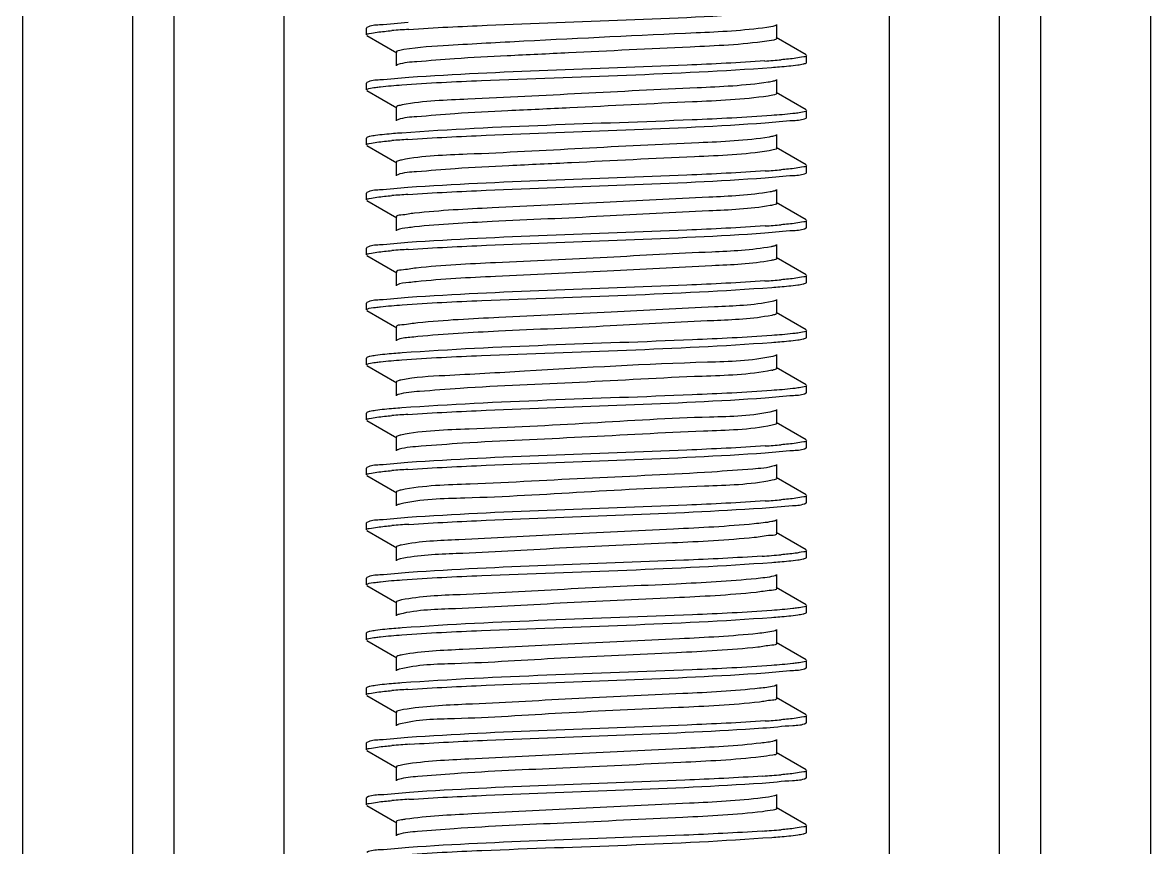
# Model space of a CAD drawing. Extents: x 1725261 to 1937680, y 860327 to 1571294.
# Drawn here: x 1831691.6 to 1832179.8, y 1212061.1 to 1212418.3 of the extents above; entities that cross this region are included whole.
import ezdxf

# ---------------------------------------------------------------- set-up
doc = ezdxf.new("R2010")
doc.units = 0
doc.header["$LTSCALE"] = 1000
doc.header["$MEASUREMENT"] = 0

msp = doc.modelspace()

# ---------------------------------------------------------------- linework, layer by layer
at = {"linetype": 'Continuous'}
for p, q in [((1831691.64, 1215988.29), (1831691.64, 1211247.26)), ((1831739.26, 1215988.29), (1831739.26, 1211247.26)), ((1831757.12, 1215988.29), (1831757.12, 1211247.26)), ((1831804.75, 1215988.29), (1831804.75, 1211247.26)), ((1832066.69, 1215988.29), (1832066.69, 1211247.26)), ((1832114.32, 1215988.29), (1832114.32, 1211247.26)), ((1832132.18, 1215988.29), (1832132.18, 1211247.26)), ((1832179.8, 1215988.29), (1832179.8, 1211247.26)), ((1831840.69, 1212416.19), (1831840.47, 1212415.93)), ((1831840.47, 1212412.95), (1831840.47, 1212415.93)), ((1831840.47, 1212412.95), (1831840.47, 1212415.93)), ((1832018.08, 1212411.47), (1832018.08, 1212417.42)), ((1831840.69, 1212412.69), (1831853.62, 1212405.21)), ((1832030.75, 1212404.29), (1832017.82, 1212411.77)), ((1831853.36, 1212405.51), (1831853.36, 1212399.56)), ((1832030.75, 1212400.79), (1832030.97, 1212401.05)), ((1832030.97, 1212401.05), (1832030.97, 1212404.02)), ((1832030.97, 1212401.05), (1832030.97, 1212404.02)), ((1831840.69, 1212392.38), (1831840.47, 1212392.12)), ((1831840.47, 1212389.14), (1831840.47, 1212392.12)), ((1831840.47, 1212389.14), (1831840.47, 1212392.12)), ((1832018.08, 1212387.65), (1832018.08, 1212393.61)), ((1831840.69, 1212388.88), (1831853.62, 1212381.4)), ((1832030.75, 1212380.47), (1832017.82, 1212387.95)), ((1831853.36, 1212381.7), (1831853.36, 1212375.75)), ((1831854.06, 1212376.24), (1831853.62, 1212376.05)), ((1832030.75, 1212376.97), (1832030.97, 1212377.24)), ((1832030.97, 1212377.24), (1832030.97, 1212380.21)), ((1832030.97, 1212377.24), (1832030.97, 1212380.21)), ((1831840.69, 1212368.57), (1831840.47, 1212368.31)), ((1831840.47, 1212365.33), (1831840.47, 1212368.31)), ((1831840.47, 1212365.33), (1831840.47, 1212368.31)), ((1832018.08, 1212363.84), (1832018.08, 1212369.79)), ((1831840.69, 1212365.07), (1831853.62, 1212357.59)), ((1832030.75, 1212356.66), (1832017.82, 1212364.14)), ((1831853.36, 1212357.89), (1831853.36, 1212351.93)), ((1832030.97, 1212353.42), (1832030.97, 1212356.4)), ((1832030.97, 1212353.42), (1832030.97, 1212356.4)), ((1831854.01, 1212352.41), (1831853.62, 1212352.24)), ((1832030.75, 1212353.16), (1832030.97, 1212353.42)), ((1831840.69, 1212344.75), (1831840.47, 1212344.49)), ((1831840.47, 1212341.52), (1831840.47, 1212344.49)), ((1831840.47, 1212341.52), (1831840.47, 1212344.49)), ((1832018.08, 1212340.03), (1832018.08, 1212345.98)), ((1831840.69, 1212341.26), (1831853.62, 1212333.77)), ((1832030.75, 1212332.85), (1832017.82, 1212340.33)), ((1831853.36, 1212334.07), (1831853.36, 1212328.12)), ((1832030.97, 1212329.61), (1832030.97, 1212332.59)), ((1832030.97, 1212329.61), (1832030.97, 1212332.59)), ((1832030.75, 1212329.35), (1832030.97, 1212329.61)), ((1832018.08, 1212316.21), (1832018.08, 1212322.17)), ((1831840.69, 1212320.94), (1831840.47, 1212320.68)), ((1831840.47, 1212317.7), (1831840.47, 1212320.68)), ((1831840.47, 1212317.7), (1831840.47, 1212320.68)), ((1831840.69, 1212317.44), (1831853.62, 1212309.96)), ((1832030.75, 1212309.03), (1832017.82, 1212316.52)), ((1831853.36, 1212310.26), (1831853.36, 1212304.31)), ((1832030.97, 1212305.8), (1832030.97, 1212308.77)), ((1832030.97, 1212305.8), (1832030.97, 1212308.77)), ((1832030.75, 1212305.54), (1832030.97, 1212305.8)), ((1832018.08, 1212292.4), (1832018.08, 1212298.36)), ((1831840.69, 1212297.13), (1831840.47, 1212296.87)), ((1831840.47, 1212293.89), (1831840.47, 1212296.87)), ((1831840.47, 1212293.89), (1831840.47, 1212296.87)), ((1831840.69, 1212293.63), (1831853.62, 1212286.15)), ((1832030.75, 1212285.22), (1832017.82, 1212292.7)), ((1831853.36, 1212286.45), (1831853.36, 1212280.5)), ((1832030.97, 1212281.98), (1832030.97, 1212284.96)), ((1832030.97, 1212281.98), (1832030.97, 1212284.96)), ((1832030.75, 1212281.72), (1832030.97, 1212281.98)), ((1831840.69, 1212273.31), (1831840.47, 1212273.05)), ((1832018.08, 1212268.59), (1832018.08, 1212274.54)), ((1831840.47, 1212270.08), (1831840.47, 1212273.05)), ((1831840.47, 1212270.08), (1831840.47, 1212273.05)), ((1831840.69, 1212269.82), (1831853.62, 1212262.33)), ((1832030.75, 1212261.41), (1832017.82, 1212268.89)), ((1831853.36, 1212262.64), (1831853.36, 1212256.68)), ((1832030.97, 1212258.17), (1832030.97, 1212261.15)), ((1832030.97, 1212258.17), (1832030.97, 1212261.15)), ((1832030.75, 1212257.91), (1832030.97, 1212258.17)), ((1831840.69, 1212249.5), (1831840.47, 1212249.24)), ((1831840.47, 1212246.26), (1831840.47, 1212249.24)), ((1831840.47, 1212246.26), (1831840.47, 1212249.24)), ((1832018.08, 1212244.78), (1832018.08, 1212250.73)), ((1831840.69, 1212246), (1831853.62, 1212238.52)), ((1832016.71, 1212244.08), (1832016.03, 1212243.93)), ((1832030.75, 1212237.6), (1832017.82, 1212245.08)), ((1831853.36, 1212238.82), (1831853.36, 1212232.87)), ((1832030.75, 1212234.1), (1832030.97, 1212234.36)), ((1832030.97, 1212234.36), (1832030.97, 1212237.33)), ((1832030.97, 1212234.36), (1832030.97, 1212237.33)), ((1831840.69, 1212225.69), (1831840.47, 1212225.43)), ((1831840.47, 1212222.45), (1831840.47, 1212225.43)), ((1831840.47, 1212222.45), (1831840.47, 1212225.43)), ((1832018.08, 1212220.96), (1832018.08, 1212226.92)), ((1831840.69, 1212222.19), (1831853.62, 1212214.71)), ((1832016.99, 1212220.35), (1832016.08, 1212220.13)), ((1832030.75, 1212213.78), (1832017.82, 1212221.27)), ((1831853.36, 1212215.01), (1831853.36, 1212209.06)), ((1832030.75, 1212210.28), (1832030.97, 1212210.55)), ((1832030.97, 1212210.55), (1832030.97, 1212213.52)), ((1832030.97, 1212210.55), (1832030.97, 1212213.52)), ((1831840.69, 1212201.88), (1831840.47, 1212201.62)), ((1831840.47, 1212198.64), (1831840.47, 1212201.62)), ((1831840.47, 1212198.64), (1831840.47, 1212201.62)), ((1832018.08, 1212197.15), (1832018.08, 1212203.1)), ((1831840.69, 1212198.38), (1831853.62, 1212190.9)), ((1832030.75, 1212189.97), (1832017.82, 1212197.45)), ((1831853.36, 1212191.2), (1831853.36, 1212185.24)), ((1832030.75, 1212186.47), (1832030.97, 1212186.73)), ((1832030.97, 1212186.73), (1832030.97, 1212189.71)), ((1832030.97, 1212186.73), (1832030.97, 1212189.71)), ((1831840.69, 1212178.06), (1831840.47, 1212177.8)), ((1831840.47, 1212174.83), (1831840.47, 1212177.8)), ((1831840.47, 1212174.83), (1831840.47, 1212177.8)), ((1832018.08, 1212173.34), (1832018.08, 1212179.29)), ((1831840.69, 1212174.57), (1831853.62, 1212167.08)), ((1832030.75, 1212166.16), (1832017.82, 1212173.64)), ((1831853.36, 1212167.38), (1831853.36, 1212161.43)), ((1832030.97, 1212162.92), (1832030.97, 1212165.9)), ((1832030.97, 1212162.92), (1832030.97, 1212165.9)), ((1832030.75, 1212162.66), (1832030.97, 1212162.92)), ((1831840.69, 1212154.25), (1831840.47, 1212153.99)), ((1831840.47, 1212151.01), (1831840.47, 1212153.99)), ((1831840.47, 1212151.01), (1831840.47, 1212153.99)), ((1832018.08, 1212149.53), (1832018.08, 1212155.48)), ((1831840.69, 1212150.75), (1831853.62, 1212143.27)), ((1832030.75, 1212142.34), (1832017.82, 1212149.83)), ((1831853.36, 1212143.57), (1831853.36, 1212137.62)), ((1832030.97, 1212139.11), (1832030.97, 1212142.08)), ((1832030.97, 1212139.11), (1832030.97, 1212142.08)), ((1832030.75, 1212138.85), (1832030.97, 1212139.11)), ((1832018.08, 1212125.71), (1832018.08, 1212131.67)), ((1831840.69, 1212130.44), (1831840.47, 1212130.18)), ((1831840.47, 1212127.2), (1831840.47, 1212130.18)), ((1831840.47, 1212127.2), (1831840.47, 1212130.18)), ((1831840.69, 1212126.94), (1831853.62, 1212119.46)), ((1832030.75, 1212118.53), (1832017.82, 1212126.01)), ((1831853.36, 1212119.76), (1831853.36, 1212113.81)), ((1832030.97, 1212115.29), (1832030.97, 1212118.27)), ((1832030.97, 1212115.29), (1832030.97, 1212118.27)), ((1832030.75, 1212115.03), (1832030.97, 1212115.29)), ((1832018.08, 1212101.9), (1832018.08, 1212107.85)), ((1831840.69, 1212106.63), (1831840.47, 1212106.36)), ((1831840.47, 1212103.39), (1831840.47, 1212106.36)), ((1831840.47, 1212103.39), (1831840.47, 1212106.36)), ((1831840.69, 1212103.13), (1831853.62, 1212095.65)), ((1832030.75, 1212094.72), (1832017.82, 1212102.2)), ((1831853.36, 1212095.95), (1831853.36, 1212089.99)), ((1832030.97, 1212091.48), (1832030.97, 1212094.46)), ((1832030.97, 1212091.48), (1832030.97, 1212094.46)), ((1832030.75, 1212091.22), (1832030.97, 1212091.48)), ((1832018.08, 1212078.09), (1832018.08, 1212084.04)), ((1831840.69, 1212082.81), (1831840.47, 1212082.55)), ((1831840.47, 1212079.58), (1831840.47, 1212082.55)), ((1831840.47, 1212079.58), (1831840.47, 1212082.55)), ((1831840.69, 1212079.31), (1831853.62, 1212071.83)), ((1832030.75, 1212070.91), (1832017.82, 1212078.39)), ((1831853.36, 1212072.13), (1831853.36, 1212066.18)), ((1832030.97, 1212067.67), (1832030.97, 1212070.65)), ((1832030.97, 1212067.67), (1832030.97, 1212070.65)), ((1832030.75, 1212067.41), (1832030.97, 1212067.67))]:
    msp.add_line(p, q, dxfattribs=at)
for centre, radius, start, end in [((1831886.23, 1212001.6), 414.65, 93.7954, 94.806), ((1831985.58, 1212810.81), 410.07, 273.829, 274.8033), ((1831885.69, 1211960.7), 407.91, 93.8436, 94.8035), ((1831985.76, 1212760.9), 407.77, 273.8442, 274.8035), ((1831885.76, 1211936.01), 408.78, 93.8362, 94.8047), ((1831985.65, 1212738.53), 409.22, 273.8345, 274.8034), ((1831885.93, 1211910.02), 410.97, 93.8204, 94.8056), ((1831985.59, 1212715.48), 409.99, 273.8294, 274.8033), ((1832012.18, 1212286.31), 18.96, 281.4996, 282.8069), ((1831885.69, 1211841.64), 407.9, 93.8437, 94.8034), ((1831985.77, 1212641.77), 407.71, 273.8446, 274.8036), ((1831885.76, 1211817), 408.74, 93.8366, 94.8046), ((1831985.65, 1212619.43), 409.19, 273.8348, 274.8034), ((1831886.37, 1211785.36), 416.58, 93.7887, 94.801), ((1831983.9, 1212617.74), 431.38, 273.6947, 274.7994), ((1831885.69, 1211722.58), 407.89, 93.8438, 94.8034), ((1831985.77, 1212522.65), 407.66, 273.845, 274.8036), ((1831886.82, 1211684.5), 422.21, 93.753, 94.8001), ((1831984.3, 1212517.47), 426.34, 273.7263, 274.8), ((1831886.39, 1211666.12), 416.76, 93.7875, 94.801), ((1831983.91, 1212498.52), 431.22, 273.6957, 274.7994)]:
    msp.add_arc(centre, radius, start, end, dxfattribs=at)
for points, knots in [([(1831858.78, 1212415.34), (1831870.07, 1212416.11), (1831921.47, 1212418.58), (1831972.92, 1212419.77), (1832012.96, 1212422.49)], [0, 0, 0, 0, 0.21997, 1, 1, 1, 1]), ([(1831858.56, 1212418.31), (1831854.42, 1212418.02), (1831848.63, 1212417.22), (1831842.31, 1212417.12), (1831840.7, 1212416.19)], [0, 0, 0, 0, 0.690434, 1, 1, 1, 1]), ([(1832013.8, 1212416.19), (1832003.66, 1212414.73), (1831968.5, 1212413.13), (1831922.58, 1212411), (1831880.44, 1212408.66), (1831863.09, 1212407.64), (1831856.7, 1212406.6)], [0, 0, 0, 0, 0.195214, 0.66949, 0.876579, 1, 1, 1, 1]), ([(1832017.82, 1212417.12), (1832017.65, 1212417.02), (1832016.34, 1212416.54), (1832014.97, 1212416.36), (1832013.8, 1212416.19)], [0, 0, 0, 0, 0.145106, 1, 1, 1, 1]), ([(1831840.47, 1212412.95), (1831840.47, 1212413.39), (1831842.76, 1212413.67), (1831843.92, 1212413.99), (1831845.07, 1212414.14)], [0, 0, 0, 0, 0.271456, 1, 1, 1, 1]), ([(1832013.8, 1212410.24), (1832002.81, 1212408.65), (1831974.09, 1212407.48), (1831936.63, 1212405.55), (1831902.66, 1212403.95), (1831880.72, 1212402.89), (1831865.05, 1212401.49), (1831856.71, 1212400.96), (1831854.1, 1212400.07)], [0, 0, 0, 0, 0.2081, 0.537452, 0.703534, 0.845734, 0.94828, 1, 1, 1, 1]), ([(1832018.08, 1212411.47), (1832018.08, 1212411.33), (1832016.58, 1212410.34), (1832015.16, 1212410.43), (1832013.8, 1212410.24)], [0, 0, 0, 0, 0.090621, 1, 1, 1, 1]), ([(1831856.7, 1212406.6), (1831855.86, 1212406.46), (1831854.95, 1212406.24), (1831853.36, 1212405.85), (1831853.36, 1212405.51)], [0, 0, 0, 0, 0.718866, 1, 1, 1, 1]), ([(1832012.96, 1212401.66), (1832001.73, 1212400.89), (1831950.33, 1212398.42), (1831898.87, 1212397.21), (1831858.78, 1212394.51)], [0, 0, 0, 0, 0.218927, 1, 1, 1, 1]), ([(1832030.97, 1212404.02), (1832030.97, 1212403.59), (1832028.68, 1212403.31), (1832027.52, 1212402.99), (1832026.37, 1212402.84)], [0, 0, 0, 0, 0.27149, 1, 1, 1, 1]), ([(1832027.12, 1212399.97), (1832027.91, 1212400.08), (1832029.12, 1212400.29), (1832030.36, 1212400.57), (1832030.74, 1212400.79)], [0, 0, 0, 0, 0.642991, 1, 1, 1, 1]), ([(1831854.1, 1212400.07), (1831854.01, 1212400.04), (1831853.85, 1212399.98), (1831853.69, 1212399.9), (1831853.62, 1212399.86)], [0, 0, 0, 0, 0.55363, 1, 1, 1, 1]), ([(1831855.74, 1212391.32), (1831867.23, 1212392.16), (1831920.61, 1212394.76), (1831974.06, 1212395.81), (1832015.86, 1212398.88)], [0, 0, 0, 0, 0.21564, 1, 1, 1, 1]), ([(1832015.86, 1212398.88), (1832017.01, 1212398.97), (1832020.77, 1212399.26), (1832024.53, 1212399.6), (1832027.12, 1212399.97)], [0, 0, 0, 0, 0.30751, 1, 1, 1, 1]), ([(1831858.78, 1212394.51), (1831854.59, 1212394.22), (1831848.72, 1212393.41), (1831842.33, 1212393.32), (1831840.7, 1212392.38)], [0, 0, 0, 0, 0.690663, 1, 1, 1, 1]), ([(1831844.38, 1212390.23), (1831845.1, 1212390.33), (1831848.88, 1212390.79), (1831852.67, 1212391.09), (1831855.74, 1212391.32)], [0, 0, 0, 0, 0.191483, 1, 1, 1, 1]), ([(1832014.31, 1212392.46), (1832004.16, 1212390.9), (1831977.15, 1212389.77), (1831933.86, 1212387.62), (1831891.35, 1212385.26), (1831865.32, 1212384.38), (1831855.96, 1212382.65)], [0, 0, 0, 0, 0.194105, 0.509785, 0.82001, 1, 1, 1, 1]), ([(1832017.82, 1212393.3), (1832017.44, 1212393.08), (1832016.25, 1212392.79), (1832015.07, 1212392.57), (1832014.31, 1212392.46)], [0, 0, 0, 0, 0.36416, 1, 1, 1, 1]), ([(1831840.47, 1212389.14), (1831840.47, 1212389.52), (1831842.39, 1212389.83), (1831843.39, 1212390.09), (1831844.38, 1212390.23)], [0, 0, 0, 0, 0.274278, 1, 1, 1, 1]), ([(1832014.31, 1212386.5), (1832003.49, 1212384.84), (1831974.79, 1212383.74), (1831937.29, 1212381.76), (1831903.03, 1212380.15), (1831880.86, 1212379.1), (1831865.06, 1212377.66), (1831856.66, 1212377.16), (1831854.06, 1212376.24)], [0, 0, 0, 0, 0.204575, 0.534732, 0.702004, 0.845303, 0.948449, 1, 1, 1, 1]), ([(1832018.08, 1212387.65), (1832018.08, 1212387.28), (1832016.26, 1212386.89), (1832015.26, 1212386.65), (1832014.31, 1212386.5)], [0, 0, 0, 0, 0.278319, 1, 1, 1, 1]), ([(1831855.96, 1212382.65), (1831855.3, 1212382.53), (1831854.56, 1212382.36), (1831853.36, 1212381.97), (1831853.36, 1212381.7)], [0, 0, 0, 0, 0.712667, 1, 1, 1, 1]), ([(1832015.86, 1212378.05), (1832004.4, 1212377.2), (1831951.02, 1212374.6), (1831897.57, 1212373.55), (1831855.74, 1212370.48)], [0, 0, 0, 0, 0.215051, 1, 1, 1, 1]), ([(1832013.1, 1212374.88), (1832017.18, 1212375.15), (1832022.91, 1212375.95), (1832029.15, 1212376.06), (1832030.74, 1212376.97)], [0, 0, 0, 0, 0.690176, 1, 1, 1, 1]), ([(1832027.12, 1212379.13), (1832026.4, 1212379.03), (1832022.66, 1212378.57), (1832018.9, 1212378.27), (1832015.86, 1212378.05)], [0, 0, 0, 0, 0.191313, 1, 1, 1, 1]), ([(1832030.97, 1212380.21), (1832030.97, 1212379.84), (1832029.08, 1212379.52), (1832028.09, 1212379.27), (1832027.12, 1212379.13)], [0, 0, 0, 0, 0.274533, 1, 1, 1, 1]), ([(1831858.35, 1212367.69), (1831869.63, 1212368.46), (1831921.22, 1212370.94), (1831972.87, 1212372.13), (1832013.1, 1212374.88)], [0, 0, 0, 0, 0.219067, 1, 1, 1, 1]), ([(1831840.47, 1212365.33), (1831840.47, 1212365.76), (1831842.74, 1212366.05), (1831843.89, 1212366.36), (1831845.04, 1212366.51)], [0, 0, 0, 0, 0.271597, 1, 1, 1, 1]), ([(1831844.38, 1212369.39), (1831843.57, 1212369.28), (1831842.34, 1212369.07), (1831841.09, 1212368.79), (1831840.7, 1212368.57)], [0, 0, 0, 0, 0.643579, 1, 1, 1, 1]), ([(1831855.74, 1212370.48), (1831854.57, 1212370.4), (1831850.78, 1212370.1), (1831846.99, 1212369.76), (1831844.38, 1212369.39)], [0, 0, 0, 0, 0.307323, 1, 1, 1, 1]), ([(1832014.79, 1212368.72), (1832004.75, 1212367.07), (1831977.64, 1212366.02), (1831934.06, 1212363.82), (1831891.22, 1212361.39), (1831864.98, 1212360.61), (1831855.67, 1212358.79)], [0, 0, 0, 0, 0.1914, 0.508904, 0.82143, 1, 1, 1, 1]), ([(1832017.82, 1212369.49), (1832017.48, 1212369.3), (1832016.46, 1212369.02), (1832015.44, 1212368.83), (1832014.79, 1212368.72)], [0, 0, 0, 0, 0.370146, 1, 1, 1, 1]), ([(1832014.79, 1212362.77), (1832004.14, 1212361.01), (1831975.49, 1212360.01), (1831937.96, 1212357.97), (1831903.43, 1212356.36), (1831881.02, 1212355.3), (1831865.09, 1212353.84), (1831856.61, 1212353.36), (1831854.01, 1212352.41)], [0, 0, 0, 0, 0.200932, 0.531835, 0.700309, 0.844745, 0.948548, 1, 1, 1, 1]), ([(1832018.08, 1212363.84), (1832018.08, 1212363.51), (1832016.52, 1212363.12), (1832015.62, 1212362.9), (1832014.79, 1212362.77)], [0, 0, 0, 0, 0.281673, 1, 1, 1, 1]), ([(1831855.67, 1212358.79), (1831855.08, 1212358.67), (1831854.41, 1212358.52), (1831853.36, 1212358.13), (1831853.36, 1212357.89)], [0, 0, 0, 0, 0.709469, 1, 1, 1, 1]), ([(1832030.97, 1212356.4), (1832030.97, 1212355.97), (1832028.7, 1212355.68), (1832027.55, 1212355.37), (1832026.4, 1212355.22)], [0, 0, 0, 0, 0.27161, 1, 1, 1, 1]), ([(1832013.1, 1212354.04), (1832001.82, 1212353.27), (1831950.23, 1212350.78), (1831898.58, 1212349.6), (1831858.35, 1212346.85)], [0, 0, 0, 0, 0.219037, 1, 1, 1, 1]), ([(1832013.02, 1212351.06), (1832017.12, 1212351.34), (1832022.87, 1212352.13), (1832029.14, 1212352.24), (1832030.74, 1212353.16)], [0, 0, 0, 0, 0.690266, 1, 1, 1, 1]), ([(1831858.35, 1212346.85), (1831854.26, 1212346.57), (1831848.53, 1212345.78), (1831842.29, 1212345.67), (1831840.7, 1212344.75)], [0, 0, 0, 0, 0.690196, 1, 1, 1, 1]), ([(1831858.41, 1212343.88), (1831869.69, 1212344.65), (1831921.23, 1212347.13), (1831972.82, 1212348.32), (1832013.02, 1212351.06)], [0, 0, 0, 0, 0.219143, 1, 1, 1, 1]), ([(1831840.47, 1212341.52), (1831840.47, 1212341.95), (1831842.74, 1212342.23), (1831843.88, 1212342.54), (1831845.03, 1212342.69)], [0, 0, 0, 0, 0.271633, 1, 1, 1, 1]), ([(1832015.24, 1212344.98), (1832006.49, 1212343.44), (1831982.3, 1212342.47), (1831942.21, 1212340.24), (1831899.72, 1212338.33), (1831872.43, 1212336.95), (1831861.29, 1212335.75)], [0, 0, 0, 0, 0.172879, 0.468878, 0.781995, 1, 1, 1, 1]), ([(1832017.82, 1212345.68), (1832017.53, 1212345.51), (1832016.66, 1212345.26), (1832015.79, 1212345.08), (1832015.24, 1212344.98)], [0, 0, 0, 0, 0.376739, 1, 1, 1, 1]), ([(1832015.24, 1212339.03), (1832006.49, 1212337.48), (1831982.3, 1212336.52), (1831942.21, 1212334.28), (1831899.72, 1212332.38), (1831872.43, 1212331), (1831861.29, 1212329.8)], [0, 0, 0, 0, 0.172879, 0.468878, 0.781995, 1, 1, 1, 1]), ([(1832018.08, 1212340.03), (1832018.08, 1212339.74), (1832016.75, 1212339.34), (1832015.96, 1212339.16), (1832015.24, 1212339.03)], [0, 0, 0, 0, 0.285344, 1, 1, 1, 1]), ([(1831861.29, 1212335.75), (1831859.31, 1212335.54), (1831857.42, 1212334.95), (1831853.36, 1212334.8), (1831853.36, 1212334.07)], [0, 0, 0, 0, 0.733223, 1, 1, 1, 1]), ([(1832030.97, 1212332.59), (1832030.97, 1212332.15), (1832028.69, 1212331.87), (1832027.53, 1212331.55), (1832026.38, 1212331.4)], [0, 0, 0, 0, 0.271534, 1, 1, 1, 1]), ([(1831861.29, 1212329.8), (1831860.32, 1212329.69), (1831857.78, 1212329.32), (1831855.03, 1212329.24), (1831853.62, 1212328.42)], [0, 0, 0, 0, 0.372684, 1, 1, 1, 1]), ([(1832013.02, 1212330.22), (1832001.73, 1212329.45), (1831950.2, 1212326.97), (1831898.6, 1212325.78), (1831858.41, 1212323.04)], [0, 0, 0, 0, 0.219178, 1, 1, 1, 1]), ([(1831858.55, 1212320.08), (1831869.83, 1212320.84), (1831921.31, 1212323.32), (1831972.84, 1212324.51), (1832012.97, 1212327.24)], [0, 0, 0, 0, 0.219437, 1, 1, 1, 1]), ([(1832012.97, 1212327.24), (1832017.08, 1212327.52), (1832022.85, 1212328.32), (1832029.14, 1212328.43), (1832030.74, 1212329.35)], [0, 0, 0, 0, 0.690313, 1, 1, 1, 1]), ([(1831858.41, 1212323.04), (1831854.31, 1212322.76), (1831848.56, 1212321.97), (1831842.3, 1212321.86), (1831840.7, 1212320.94)], [0, 0, 0, 0, 0.690275, 1, 1, 1, 1]), ([(1831840.47, 1212317.7), (1831840.47, 1212318.13), (1831842.74, 1212318.42), (1831843.89, 1212318.73), (1831845.04, 1212318.88)], [0, 0, 0, 0, 0.271588, 1, 1, 1, 1]), ([(1832015.65, 1212321.25), (1832007.2, 1212319.63), (1831983.4, 1212318.77), (1831943.67, 1212316.47), (1831900.99, 1212314.6), (1831873.4, 1212313.19), (1831862.01, 1212312.01)], [0, 0, 0, 0, 0.167774, 0.461831, 0.776883, 1, 1, 1, 1]), ([(1832017.82, 1212321.87), (1832017.57, 1212321.72), (1832016.84, 1212321.49), (1832016.11, 1212321.33), (1832015.65, 1212321.25)], [0, 0, 0, 0, 0.384134, 1, 1, 1, 1]), ([(1832015.65, 1212315.29), (1832007.2, 1212313.68), (1831983.4, 1212312.82), (1831943.67, 1212310.51), (1831900.99, 1212308.64), (1831873.4, 1212307.24), (1831862.01, 1212306.06)], [0, 0, 0, 0, 0.167774, 0.461831, 0.776883, 1, 1, 1, 1]), ([(1832018.08, 1212316.21), (1832018.08, 1212315.96), (1832016.97, 1212315.57), (1832016.27, 1212315.41), (1832015.65, 1212315.29)], [0, 0, 0, 0, 0.289775, 1, 1, 1, 1]), ([(1831862.01, 1212312.01), (1831859.85, 1212311.79), (1831857.81, 1212311.14), (1831853.36, 1212311.05), (1831853.36, 1212310.26)], [0, 0, 0, 0, 0.734072, 1, 1, 1, 1]), ([(1832030.97, 1212308.77), (1832030.97, 1212308.34), (1832028.68, 1212308.05), (1832027.52, 1212307.74), (1832026.37, 1212307.59)], [0, 0, 0, 0, 0.271494, 1, 1, 1, 1]), ([(1831862.01, 1212306.06), (1831860.95, 1212305.95), (1831858.18, 1212305.55), (1831855.16, 1212305.5), (1831853.62, 1212304.61)], [0, 0, 0, 0, 0.374658, 1, 1, 1, 1]), ([(1831855.9, 1212296.08), (1831867.41, 1212296.92), (1831920.75, 1212299.51), (1831974.17, 1212300.56), (1832015.91, 1212303.64)], [0, 0, 0, 0, 0.216129, 1, 1, 1, 1]), ([(1832012.97, 1212306.4), (1832001.7, 1212305.64), (1831950.23, 1212303.16), (1831898.7, 1212301.96), (1831858.55, 1212299.24)], [0, 0, 0, 0, 0.219145, 1, 1, 1, 1]), ([(1832015.91, 1212303.64), (1832017.07, 1212303.72), (1832020.81, 1212304.02), (1832024.56, 1212304.35), (1832027.13, 1212304.72)], [0, 0, 0, 0, 0.307527, 1, 1, 1, 1]), ([(1832027.13, 1212304.72), (1832027.92, 1212304.83), (1832029.13, 1212305.04), (1832030.36, 1212305.32), (1832030.74, 1212305.54)], [0, 0, 0, 0, 0.642834, 1, 1, 1, 1]), ([(1831858.55, 1212299.24), (1831854.42, 1212298.96), (1831848.62, 1212298.16), (1831842.31, 1212298.05), (1831840.7, 1212297.13)], [0, 0, 0, 0, 0.690428, 1, 1, 1, 1]), ([(1832017.82, 1212298.05), (1832017.61, 1212297.93), (1832017.01, 1212297.73), (1832016.41, 1212297.59), (1832016.04, 1212297.51)], [0, 0, 0, 0, 0.392529, 1, 1, 1, 1]), ([(1831840.47, 1212293.89), (1831840.47, 1212294.01), (1831841.88, 1212294.9), (1831843.17, 1212294.81), (1831844.42, 1212294.99)], [0, 0, 0, 0, 0.088901, 1, 1, 1, 1]), ([(1831844.42, 1212294.99), (1831845.15, 1212295.09), (1831848.97, 1212295.55), (1831852.8, 1212295.85), (1831855.9, 1212296.08)], [0, 0, 0, 0, 0.191572, 1, 1, 1, 1]), ([(1832016.04, 1212297.51), (1832007.88, 1212295.82), (1831984.47, 1212295.07), (1831945.12, 1212292.69), (1831902.28, 1212290.86), (1831874.39, 1212289.43), (1831862.77, 1212288.28)], [0, 0, 0, 0, 0.162646, 0.454753, 0.771748, 1, 1, 1, 1]), ([(1831862.77, 1212288.28), (1831860.42, 1212288.05), (1831858.21, 1212287.33), (1831853.36, 1212287.3), (1831853.36, 1212286.45)], [0, 0, 0, 0, 0.734772, 1, 1, 1, 1]), ([(1832015.88, 1212291.52), (1832007.63, 1212289.88), (1831984.18, 1212289.07), (1831944.82, 1212286.74), (1831902.11, 1212284.9), (1831874.34, 1212283.47), (1831862.77, 1212282.32)], [0, 0, 0, 0, 0.164346, 0.456483, 0.772538, 1, 1, 1, 1]), ([(1832018.08, 1212292.4), (1832018.08, 1212292.17), (1832017.09, 1212291.78), (1832016.43, 1212291.63), (1832015.88, 1212291.52)], [0, 0, 0, 0, 0.292517, 1, 1, 1, 1]), ([(1832027.13, 1212283.88), (1832026.42, 1212283.78), (1832022.69, 1212283.32), (1832018.94, 1212283.02), (1832015.91, 1212282.8)], [0, 0, 0, 0, 0.191302, 1, 1, 1, 1]), ([(1832030.97, 1212284.96), (1832030.97, 1212284.59), (1832029.09, 1212284.27), (1832028.1, 1212284.02), (1832027.13, 1212283.88)], [0, 0, 0, 0, 0.274605, 1, 1, 1, 1]), ([(1831862.77, 1212282.32), (1831861.61, 1212282.21), (1831858.58, 1212281.77), (1831855.29, 1212281.77), (1831853.62, 1212280.8)], [0, 0, 0, 0, 0.376452, 1, 1, 1, 1]), ([(1831855.74, 1212272.25), (1831867.23, 1212273.1), (1831920.61, 1212275.7), (1831974.06, 1212276.74), (1832015.86, 1212279.82)], [0, 0, 0, 0, 0.215653, 1, 1, 1, 1]), ([(1832015.91, 1212282.8), (1832004.48, 1212281.96), (1831951.14, 1212279.35), (1831897.72, 1212278.29), (1831855.9, 1212275.24)], [0, 0, 0, 0, 0.214712, 1, 1, 1, 1]), ([(1832015.86, 1212279.82), (1832017.02, 1212279.9), (1832020.77, 1212280.2), (1832024.53, 1212280.54), (1832027.12, 1212280.9)], [0, 0, 0, 0, 0.307511, 1, 1, 1, 1]), ([(1832027.12, 1212280.9), (1832027.91, 1212281.01), (1832029.12, 1212281.23), (1832030.36, 1212281.5), (1832030.74, 1212281.72)], [0, 0, 0, 0, 0.642987, 1, 1, 1, 1]), ([(1831844.42, 1212274.15), (1831843.61, 1212274.04), (1831842.36, 1212273.82), (1831841.09, 1212273.54), (1831840.7, 1212273.31)], [0, 0, 0, 0, 0.644071, 1, 1, 1, 1]), ([(1831855.9, 1212275.24), (1831854.72, 1212275.16), (1831850.89, 1212274.86), (1831847.06, 1212274.52), (1831844.42, 1212274.15)], [0, 0, 0, 0, 0.307216, 1, 1, 1, 1]), ([(1832016.39, 1212273.77), (1832007.13, 1212271.66), (1831970.96, 1212270.97), (1831923.75, 1212268.2), (1831879.58, 1212265.62), (1831861.58, 1212264.78), (1831855.35, 1212263.47)], [0, 0, 0, 0, 0.176446, 0.666999, 0.881663, 1, 1, 1, 1]), ([(1832017.82, 1212274.24), (1832017.64, 1212274.14), (1832017.17, 1212273.96), (1832016.68, 1212273.84), (1832016.39, 1212273.77)], [0, 0, 0, 0, 0.401923, 1, 1, 1, 1]), ([(1831840.47, 1212270.08), (1831840.47, 1212270.45), (1831842.39, 1212270.77), (1831843.4, 1212271.03), (1831844.38, 1212271.17)], [0, 0, 0, 0, 0.274271, 1, 1, 1, 1]), ([(1831844.38, 1212271.17), (1831845.1, 1212271.27), (1831848.88, 1212271.73), (1831852.67, 1212272.03), (1831855.74, 1212272.25)], [0, 0, 0, 0, 0.191488, 1, 1, 1, 1]), ([(1832018.08, 1212268.59), (1832018.08, 1212268.4), (1832017.35, 1212268.04), (1832016.82, 1212267.92), (1832016.39, 1212267.82)], [0, 0, 0, 0, 0.301807, 1, 1, 1, 1]), ([(1831855.35, 1212263.47), (1831854.85, 1212263.37), (1831854.25, 1212263.23), (1831853.36, 1212262.85), (1831853.36, 1212262.64)], [0, 0, 0, 0, 0.704889, 1, 1, 1, 1]), ([(1832015.96, 1212267.73), (1832006.08, 1212265.71), (1831978.09, 1212265.09), (1831933.25, 1212262.27), (1831892.32, 1212260.87), (1831866.29, 1212258.76), (1831857.27, 1212258.14), (1831854.34, 1212257.27)], [0, 0, 0, 0, 0.18687, 0.514831, 0.834376, 0.943334, 1, 1, 1, 1]), ([(1832015.86, 1212258.98), (1832004.4, 1212258.14), (1831951.02, 1212255.54), (1831897.57, 1212254.48), (1831855.74, 1212251.42)], [0, 0, 0, 0, 0.215042, 1, 1, 1, 1]), ([(1832027.12, 1212260.07), (1832026.4, 1212259.96), (1832022.66, 1212259.51), (1832018.9, 1212259.21), (1832015.86, 1212258.98)], [0, 0, 0, 0, 0.191313, 1, 1, 1, 1]), ([(1832030.97, 1212261.15), (1832030.97, 1212260.78), (1832029.08, 1212260.46), (1832028.09, 1212260.2), (1832027.12, 1212260.07)], [0, 0, 0, 0, 0.274535, 1, 1, 1, 1]), ([(1831854.34, 1212257.27), (1831854.2, 1212257.23), (1831853.95, 1212257.15), (1831853.72, 1212257.04), (1831853.62, 1212256.98)], [0, 0, 0, 0, 0.569367, 1, 1, 1, 1]), ([(1831858.34, 1212248.62), (1831869.63, 1212249.39), (1831921.22, 1212251.88), (1831972.87, 1212253.07), (1832013.11, 1212255.81)], [0, 0, 0, 0, 0.219068, 1, 1, 1, 1]), ([(1832013.11, 1212255.81), (1832017.19, 1212256.09), (1832022.91, 1212256.88), (1832029.15, 1212257), (1832030.74, 1212257.91)], [0, 0, 0, 0, 0.690173, 1, 1, 1, 1]), ([(1831844.38, 1212250.33), (1831843.57, 1212250.22), (1831842.34, 1212250), (1831841.09, 1212249.73), (1831840.7, 1212249.5)], [0, 0, 0, 0, 0.643594, 1, 1, 1, 1]), ([(1831855.74, 1212251.42), (1831854.58, 1212251.33), (1831850.78, 1212251.04), (1831846.99, 1212250.7), (1831844.38, 1212250.33)], [0, 0, 0, 0, 0.307318, 1, 1, 1, 1]), ([(1832016.71, 1212250.04), (1832007.72, 1212247.76), (1831980.89, 1212247.57), (1831937.12, 1212244.75), (1831892.62, 1212242.33), (1831865.07, 1212241.68), (1831855.39, 1212239.67)], [0, 0, 0, 0, 0.172051, 0.492047, 0.816531, 1, 1, 1, 1]), ([(1832017.82, 1212250.43), (1832017.68, 1212250.35), (1832017.31, 1212250.2), (1832016.93, 1212250.09), (1832016.71, 1212250.04)], [0, 0, 0, 0, 0.41269, 1, 1, 1, 1]), ([(1831840.47, 1212246.26), (1831840.47, 1212246.7), (1831842.74, 1212246.98), (1831843.89, 1212247.29), (1831845.04, 1212247.44)], [0, 0, 0, 0, 0.271594, 1, 1, 1, 1]), ([(1832016.03, 1212243.93), (1832006.3, 1212241.91), (1831978.61, 1212241.31), (1831934.07, 1212238.51), (1831893.23, 1212237.06), (1831866.94, 1212235.03), (1831857.72, 1212234.35), (1831854.61, 1212233.53)], [0, 0, 0, 0, 0.184387, 0.509861, 0.829743, 0.940495, 1, 1, 1, 1]), ([(1832018.08, 1212244.78), (1832018.08, 1212244.61), (1832017.51, 1212244.28), (1832017.06, 1212244.17), (1832016.71, 1212244.08)], [0, 0, 0, 0, 0.310032, 1, 1, 1, 1]), ([(1831855.39, 1212239.67), (1831854.87, 1212239.56), (1831854.26, 1212239.42), (1831853.36, 1212239.04), (1831853.36, 1212238.82)], [0, 0, 0, 0, 0.705216, 1, 1, 1, 1]), ([(1832013.11, 1212234.98), (1832001.82, 1212234.21), (1831950.23, 1212231.72), (1831898.58, 1212230.53), (1831858.34, 1212227.79)], [0, 0, 0, 0, 0.219029, 1, 1, 1, 1]), ([(1832030.97, 1212237.33), (1832030.97, 1212236.9), (1832028.7, 1212236.62), (1832027.55, 1212236.31), (1832026.4, 1212236.16)], [0, 0, 0, 0, 0.271614, 1, 1, 1, 1]), ([(1831854.61, 1212233.53), (1831854.42, 1212233.48), (1831854.08, 1212233.38), (1831853.75, 1212233.25), (1831853.62, 1212233.17)], [0, 0, 0, 0, 0.58242, 1, 1, 1, 1]), ([(1831858.41, 1212224.82), (1831869.69, 1212225.58), (1831921.22, 1212228.07), (1831972.82, 1212229.26), (1832013.02, 1212231.99)], [0, 0, 0, 0, 0.219138, 1, 1, 1, 1]), ([(1832013.02, 1212231.99), (1832017.12, 1212232.27), (1832022.87, 1212233.07), (1832029.14, 1212233.18), (1832030.74, 1212234.1)], [0, 0, 0, 0, 0.690264, 1, 1, 1, 1]), ([(1831858.34, 1212227.79), (1831854.26, 1212227.51), (1831848.53, 1212226.72), (1831842.29, 1212226.6), (1831840.7, 1212225.69)], [0, 0, 0, 0, 0.690195, 1, 1, 1, 1]), ([(1832016.99, 1212226.3), (1832013.99, 1212225.45), (1832004.88, 1212224.8), (1831978.75, 1212222.73), (1831937.85, 1212221.3), (1831893.13, 1212218.49), (1831865.27, 1212217.88), (1831855.45, 1212215.87)], [0, 0, 0, 0, 0.057838, 0.167543, 0.487244, 0.814181, 1, 1, 1, 1]), ([(1832017.82, 1212226.62), (1832017.71, 1212226.55), (1832017.44, 1212226.43), (1832017.15, 1212226.35), (1832016.99, 1212226.3)], [0, 0, 0, 0, 0.425019, 1, 1, 1, 1]), ([(1831840.47, 1212222.45), (1831840.47, 1212222.88), (1831842.74, 1212223.17), (1831843.88, 1212223.48), (1831845.03, 1212223.63)], [0, 0, 0, 0, 0.271633, 1, 1, 1, 1]), ([(1832016.08, 1212220.13), (1832006.47, 1212218.11), (1831979.09, 1212217.48), (1831934.79, 1212215.02), (1831890.97, 1212212.32), (1831864.07, 1212211.97), (1831854.92, 1212209.8)], [0, 0, 0, 0, 0.182223, 0.50526, 0.82533, 1, 1, 1, 1]), ([(1832018.08, 1212220.96), (1832018.08, 1212220.83), (1832017.65, 1212220.53), (1832017.27, 1212220.43), (1832016.99, 1212220.35)], [0, 0, 0, 0, 0.320305, 1, 1, 1, 1]), ([(1831855.45, 1212215.87), (1831854.92, 1212215.76), (1831854.29, 1212215.61), (1831853.36, 1212215.24), (1831853.36, 1212215.01)], [0, 0, 0, 0, 0.705925, 1, 1, 1, 1]), ([(1831854.92, 1212209.8), (1831854.65, 1212209.73), (1831854.21, 1212209.62), (1831853.78, 1212209.45), (1831853.62, 1212209.36)], [0, 0, 0, 0, 0.593796, 1, 1, 1, 1]), ([(1832013.02, 1212211.16), (1832001.74, 1212210.39), (1831950.2, 1212207.91), (1831898.6, 1212206.72), (1831858.41, 1212203.98)], [0, 0, 0, 0, 0.219177, 1, 1, 1, 1]), ([(1832011.7, 1212208.09), (1832016.11, 1212208.38), (1832022.29, 1212209.24), (1832029.03, 1212209.3), (1832030.74, 1212210.28)], [0, 0, 0, 0, 0.691533, 1, 1, 1, 1]), ([(1832030.97, 1212213.52), (1832030.97, 1212213.09), (1832028.69, 1212212.8), (1832027.53, 1212212.49), (1832026.38, 1212212.34)], [0, 0, 0, 0, 0.271536, 1, 1, 1, 1]), ([(1831858.85, 1212201.03), (1831869.98, 1212201.78), (1831920.93, 1212204.23), (1831971.94, 1212205.47), (1832011.7, 1212208.09)], [0, 0, 0, 0, 0.218817, 1, 1, 1, 1]), ([(1831858.41, 1212203.98), (1831854.31, 1212203.7), (1831848.56, 1212202.9), (1831842.3, 1212202.79), (1831840.7, 1212201.88)], [0, 0, 0, 0, 0.690271, 1, 1, 1, 1]), ([(1832008.36, 1212201.24), (1831996.72, 1212200.11), (1831968.92, 1212198.68), (1831926.25, 1212196.85), (1831887.04, 1212194.51), (1831863.71, 1212193.72), (1831855.53, 1212192.07)], [0, 0, 0, 0, 0.228997, 0.545176, 0.836537, 1, 1, 1, 1]), ([(1832017.24, 1212202.56), (1832016.81, 1212202.42), (1832013.88, 1212201.77), (1832010.89, 1212201.49), (1832008.36, 1212201.24)], [0, 0, 0, 0, 0.152407, 1, 1, 1, 1]), ([(1832017.82, 1212202.8), (1832017.74, 1212202.76), (1832017.55, 1212202.67), (1832017.35, 1212202.6), (1832017.24, 1212202.56)], [0, 0, 0, 0, 0.43932, 1, 1, 1, 1]), ([(1831840.47, 1212198.64), (1831840.47, 1212199.08), (1831842.83, 1212199.36), (1831844.01, 1212199.69), (1831845.2, 1212199.84)], [0, 0, 0, 0, 0.27108, 1, 1, 1, 1]), ([(1832008.36, 1212195.29), (1831996.58, 1212194.14), (1831968.46, 1212192.7), (1831925.4, 1212190.9), (1831886.24, 1212188.41), (1831863.03, 1212187.81), (1831855.1, 1212186.03)], [0, 0, 0, 0, 0.23121, 0.549998, 0.841262, 1, 1, 1, 1]), ([(1832018.08, 1212197.15), (1832018.08, 1212196.27), (1832013.06, 1212196.28), (1832010.78, 1212195.53), (1832008.36, 1212195.29)], [0, 0, 0, 0, 0.265195, 1, 1, 1, 1]), ([(1831855.53, 1212192.07), (1831854.98, 1212191.96), (1831854.34, 1212191.81), (1831853.36, 1212191.43), (1831853.36, 1212191.2)], [0, 0, 0, 0, 0.706927, 1, 1, 1, 1]), ([(1831855.1, 1212186.03), (1831854.8, 1212185.96), (1831854.29, 1212185.83), (1831853.8, 1212185.65), (1831853.62, 1212185.55)], [0, 0, 0, 0, 0.599352, 1, 1, 1, 1]), ([(1832011.7, 1212187.26), (1832000.41, 1212186.51), (1831949.46, 1212184.07), (1831898.45, 1212182.86), (1831858.85, 1212180.2)], [0, 0, 0, 0, 0.221759, 1, 1, 1, 1]), ([(1832015.92, 1212184.57), (1832017.07, 1212184.66), (1832020.81, 1212184.95), (1832024.56, 1212185.29), (1832027.13, 1212185.65)], [0, 0, 0, 0, 0.307527, 1, 1, 1, 1]), ([(1832030.97, 1212189.71), (1832030.97, 1212189.25), (1832028.52, 1212188.98), (1832027.3, 1212188.64), (1832026.08, 1212188.49)], [0, 0, 0, 0, 0.270528, 1, 1, 1, 1]), ([(1832027.13, 1212185.65), (1832027.92, 1212185.76), (1832029.13, 1212185.98), (1832030.36, 1212186.25), (1832030.74, 1212186.47)], [0, 0, 0, 0, 0.642828, 1, 1, 1, 1]), ([(1831855.9, 1212177.01), (1831867.41, 1212177.85), (1831920.75, 1212180.45), (1831974.17, 1212181.5), (1832015.92, 1212184.57)], [0, 0, 0, 0, 0.216148, 1, 1, 1, 1]), ([(1831840.47, 1212174.83), (1831840.47, 1212174.95), (1831841.88, 1212175.84), (1831843.17, 1212175.75), (1831844.43, 1212175.92)], [0, 0, 0, 0, 0.088892, 1, 1, 1, 1]), ([(1831858.85, 1212180.2), (1831854.64, 1212179.91), (1831848.76, 1212179.1), (1831842.33, 1212179), (1831840.7, 1212178.06)], [0, 0, 0, 0, 0.690689, 1, 1, 1, 1]), ([(1831844.43, 1212175.92), (1831845.15, 1212176.02), (1831848.97, 1212176.49), (1831852.8, 1212176.79), (1831855.9, 1212177.01)], [0, 0, 0, 0, 0.191574, 1, 1, 1, 1]), ([(1832009.12, 1212177.51), (1831997.64, 1212176.34), (1831969.92, 1212174.92), (1831927.17, 1212173.07), (1831887.6, 1212170.74), (1831863.96, 1212169.92), (1831855.63, 1212168.28)], [0, 0, 0, 0, 0.22522, 0.541066, 0.834324, 1, 1, 1, 1]), ([(1832017.82, 1212178.99), (1832017.51, 1212178.81), (1832014.62, 1212178.02), (1832011.69, 1212177.77), (1832009.12, 1212177.51)], [0, 0, 0, 0, 0.123951, 1, 1, 1, 1]), ([(1832009.12, 1212171.55), (1831997.37, 1212170.36), (1831969.07, 1212168.92), (1831925.64, 1212167.13), (1831886.15, 1212164.51), (1831862.73, 1212164.06), (1831854.87, 1212162.16)], [0, 0, 0, 0, 0.229214, 0.549847, 0.842959, 1, 1, 1, 1]), ([(1832018.08, 1212173.34), (1832018.08, 1212172.52), (1832013.47, 1212172.46), (1832011.36, 1212171.78), (1832009.12, 1212171.55)], [0, 0, 0, 0, 0.265624, 1, 1, 1, 1]), ([(1831855.63, 1212168.28), (1831855.05, 1212168.16), (1831854.39, 1212168.01), (1831853.36, 1212167.63), (1831853.36, 1212167.38)], [0, 0, 0, 0, 0.708145, 1, 1, 1, 1]), ([(1832030.97, 1212165.9), (1832030.97, 1212165.53), (1832029.09, 1212165.21), (1832028.1, 1212164.95), (1832027.13, 1212164.82)], [0, 0, 0, 0, 0.274607, 1, 1, 1, 1]), ([(1831854.87, 1212162.16), (1831854.62, 1212162.1), (1831854.19, 1212161.98), (1831853.78, 1212161.82), (1831853.62, 1212161.73)], [0, 0, 0, 0, 0.591731, 1, 1, 1, 1]), ([(1832015.92, 1212163.74), (1832004.48, 1212162.89), (1831951.14, 1212160.29), (1831897.73, 1212159.23), (1831855.9, 1212156.18)], [0, 0, 0, 0, 0.214698, 1, 1, 1, 1]), ([(1832015.86, 1212160.76), (1832017.02, 1212160.84), (1832020.77, 1212161.14), (1832024.53, 1212161.47), (1832027.12, 1212161.84)], [0, 0, 0, 0, 0.307511, 1, 1, 1, 1]), ([(1832027.13, 1212164.82), (1832026.42, 1212164.72), (1832022.69, 1212164.26), (1832018.95, 1212163.96), (1832015.92, 1212163.74)], [0, 0, 0, 0, 0.191302, 1, 1, 1, 1]), ([(1832027.12, 1212161.84), (1832027.91, 1212161.95), (1832029.12, 1212162.16), (1832030.36, 1212162.44), (1832030.74, 1212162.66)], [0, 0, 0, 0, 0.642983, 1, 1, 1, 1]), ([(1831855.9, 1212156.18), (1831854.73, 1212156.09), (1831850.89, 1212155.79), (1831847.06, 1212155.45), (1831844.43, 1212155.09)], [0, 0, 0, 0, 0.307214, 1, 1, 1, 1]), ([(1831855.75, 1212153.19), (1831867.24, 1212154.03), (1831920.61, 1212156.63), (1831974.07, 1212157.68), (1832015.86, 1212160.76)], [0, 0, 0, 0, 0.215666, 1, 1, 1, 1]), ([(1831840.47, 1212151.01), (1831840.47, 1212151.39), (1831842.39, 1212151.7), (1831843.4, 1212151.97), (1831844.38, 1212152.1)], [0, 0, 0, 0, 0.274264, 1, 1, 1, 1]), ([(1831844.43, 1212155.09), (1831843.61, 1212154.97), (1831842.37, 1212154.76), (1831841.09, 1212154.48), (1831840.7, 1212154.25)], [0, 0, 0, 0, 0.644088, 1, 1, 1, 1]), ([(1831844.38, 1212152.1), (1831845.1, 1212152.2), (1831848.88, 1212152.66), (1831852.68, 1212152.96), (1831855.75, 1212153.19)], [0, 0, 0, 0, 0.191492, 1, 1, 1, 1]), ([(1832009.86, 1212153.77), (1831998.61, 1212152.58), (1831971.2, 1212151.19), (1831928.63, 1212149.3), (1831888.68, 1212147.04), (1831864.66, 1212146.11), (1831856.03, 1212144.54)], [0, 0, 0, 0, 0.2201, 0.53401, 0.829213, 1, 1, 1, 1]), ([(1832017.82, 1212155.18), (1832017.53, 1212155.01), (1832014.89, 1212154.26), (1832012.21, 1212154.02), (1832009.86, 1212153.77)], [0, 0, 0, 0, 0.1262, 1, 1, 1, 1]), ([(1832009.86, 1212147.82), (1831998.16, 1212146.58), (1831969.72, 1212145.14), (1831925.96, 1212143.36), (1831886.14, 1212140.62), (1831862.51, 1212140.32), (1831854.69, 1212138.3)], [0, 0, 0, 0, 0.226945, 0.549209, 0.84423, 1, 1, 1, 1]), ([(1832018.08, 1212149.53), (1832018.09, 1212148.78), (1832013.87, 1212148.64), (1832011.91, 1212148.03), (1832009.86, 1212147.82)], [0, 0, 0, 0, 0.266409, 1, 1, 1, 1]), ([(1831856.03, 1212144.54), (1831855.35, 1212144.42), (1831854.6, 1212144.24), (1831853.36, 1212143.85), (1831853.36, 1212143.57)], [0, 0, 0, 0, 0.71294, 1, 1, 1, 1]), ([(1832030.97, 1212142.08), (1832030.97, 1212141.71), (1832029.08, 1212141.4), (1832028.09, 1212141.14), (1832027.12, 1212141)], [0, 0, 0, 0, 0.274537, 1, 1, 1, 1]), ([(1831854.69, 1212138.3), (1831854.47, 1212138.25), (1831854.11, 1212138.14), (1831853.76, 1212138), (1831853.62, 1212137.92)], [0, 0, 0, 0, 0.584772, 1, 1, 1, 1]), ([(1832015.86, 1212139.92), (1832004.4, 1212139.08), (1831951.03, 1212136.47), (1831897.58, 1212135.42), (1831855.75, 1212132.35)], [0, 0, 0, 0, 0.215033, 1, 1, 1, 1]), ([(1831858.34, 1212129.56), (1831869.63, 1212130.33), (1831921.22, 1212132.82), (1831972.87, 1212134), (1832013.11, 1212136.75)], [0, 0, 0, 0, 0.219069, 1, 1, 1, 1]), ([(1832013.11, 1212136.75), (1832017.19, 1212137.03), (1832022.91, 1212137.82), (1832029.15, 1212137.93), (1832030.74, 1212138.85)], [0, 0, 0, 0, 0.690169, 1, 1, 1, 1]), ([(1832027.12, 1212141), (1832026.4, 1212140.9), (1832022.66, 1212140.44), (1832018.9, 1212140.14), (1832015.86, 1212139.92)], [0, 0, 0, 0, 0.191313, 1, 1, 1, 1]), ([(1831855.75, 1212132.35), (1831854.58, 1212132.27), (1831850.78, 1212131.97), (1831846.99, 1212131.63), (1831844.38, 1212131.27)], [0, 0, 0, 0, 0.307313, 1, 1, 1, 1]), ([(1831840.47, 1212127.2), (1831840.47, 1212127.63), (1831842.74, 1212127.92), (1831843.9, 1212128.23), (1831845.04, 1212128.38)], [0, 0, 0, 0, 0.271592, 1, 1, 1, 1]), ([(1831844.38, 1212131.27), (1831843.58, 1212131.15), (1831842.34, 1212130.94), (1831841.09, 1212130.66), (1831840.7, 1212130.44)], [0, 0, 0, 0, 0.643609, 1, 1, 1, 1]), ([(1832010.57, 1212130.03), (1831999.57, 1212128.82), (1831972.46, 1212127.45), (1831930.09, 1212125.53), (1831889.79, 1212123.33), (1831865.39, 1212122.31), (1831856.46, 1212120.8)], [0, 0, 0, 0, 0.215, 0.526978, 0.824118, 1, 1, 1, 1]), ([(1832017.82, 1212131.36), (1832017.55, 1212131.21), (1832015.15, 1212130.5), (1832012.7, 1212130.27), (1832010.57, 1212130.03)], [0, 0, 0, 0, 0.128627, 1, 1, 1, 1]), ([(1832010.57, 1212124.08), (1831998.94, 1212122.8), (1831970.39, 1212121.37), (1831926.33, 1212119.59), (1831886.2, 1212116.73), (1831862.33, 1212116.58), (1831854.54, 1212114.45)], [0, 0, 0, 0, 0.224438, 0.548154, 0.845143, 1, 1, 1, 1]), ([(1832018.08, 1212125.71), (1832018.09, 1212125.02), (1832014.25, 1212124.83), (1832012.45, 1212124.29), (1832010.57, 1212124.08)], [0, 0, 0, 0, 0.267355, 1, 1, 1, 1]), ([(1831856.46, 1212120.8), (1831855.68, 1212120.67), (1831854.82, 1212120.47), (1831853.36, 1212120.07), (1831853.36, 1212119.76)], [0, 0, 0, 0, 0.716901, 1, 1, 1, 1]), ([(1832030.97, 1212118.27), (1832030.97, 1212117.84), (1832028.7, 1212117.55), (1832027.55, 1212117.24), (1832026.4, 1212117.09)], [0, 0, 0, 0, 0.271617, 1, 1, 1, 1]), ([(1831854.54, 1212114.45), (1831854.36, 1212114.4), (1831854.05, 1212114.3), (1831853.74, 1212114.18), (1831853.62, 1212114.11)], [0, 0, 0, 0, 0.578442, 1, 1, 1, 1]), ([(1832013.11, 1212115.91), (1832001.82, 1212115.14), (1831950.24, 1212112.66), (1831898.58, 1212111.47), (1831858.34, 1212108.72)], [0, 0, 0, 0, 0.219021, 1, 1, 1, 1]), ([(1831859.18, 1212105.8), (1831870.37, 1212106.55), (1831921.31, 1212109), (1831972.31, 1212110.22), (1832012, 1212112.86)], [0, 0, 0, 0, 0.219887, 1, 1, 1, 1]), ([(1832012, 1212112.86), (1832016.35, 1212113.15), (1832022.42, 1212113.99), (1832029.06, 1212114.07), (1832030.74, 1212115.03)], [0, 0, 0, 0, 0.691245, 1, 1, 1, 1]), ([(1831858.34, 1212108.72), (1831854.26, 1212108.45), (1831848.53, 1212107.65), (1831842.29, 1212107.54), (1831840.7, 1212106.63)], [0, 0, 0, 0, 0.690194, 1, 1, 1, 1]), ([(1832017.82, 1212107.55), (1832017.57, 1212107.4), (1832015.4, 1212106.74), (1832013.17, 1212106.52), (1832011.24, 1212106.3)], [0, 0, 0, 0, 0.131334, 1, 1, 1, 1]), ([(1831840.47, 1212103.39), (1831840.47, 1212103.84), (1831842.87, 1212104.11), (1831844.07, 1212104.44), (1831845.27, 1212104.6)], [0, 0, 0, 0, 0.27083, 1, 1, 1, 1]), ([(1832011.24, 1212106.3), (1832000.5, 1212105.06), (1831973.71, 1212103.71), (1831931.55, 1212101.76), (1831890.92, 1212099.61), (1831866.14, 1212098.52), (1831856.93, 1212097.07)], [0, 0, 0, 0, 0.209915, 0.519968, 0.819038, 1, 1, 1, 1]), ([(1832011.24, 1212100.34), (1831999.7, 1212099.01), (1831971.06, 1212097.67), (1831926.85, 1212095.45), (1831888.85, 1212093.93), (1831865.25, 1212092.01), (1831857.12, 1212091.38), (1831854.42, 1212090.6)], [0, 0, 0, 0, 0.221704, 0.546695, 0.845683, 0.946468, 1, 1, 1, 1]), ([(1832018.08, 1212101.9), (1832018.08, 1212101.27), (1832014.62, 1212101.03), (1832012.95, 1212100.54), (1832011.24, 1212100.34)], [0, 0, 0, 0, 0.26871, 1, 1, 1, 1]), ([(1831856.93, 1212097.07), (1831856.03, 1212096.92), (1831855.07, 1212096.69), (1831853.36, 1212096.3), (1831853.36, 1212095.95)], [0, 0, 0, 0, 0.720201, 1, 1, 1, 1]), ([(1832030.97, 1212094.46), (1832030.97, 1212094), (1832028.55, 1212093.73), (1832027.34, 1212093.4), (1832026.13, 1212093.24)], [0, 0, 0, 0, 0.270699, 1, 1, 1, 1]), ([(1831854.42, 1212090.6), (1831854.27, 1212090.56), (1831853.99, 1212090.47), (1831853.73, 1212090.36), (1831853.62, 1212090.29)], [0, 0, 0, 0, 0.572701, 1, 1, 1, 1]), ([(1831858.86, 1212081.97), (1831870, 1212082.72), (1831920.94, 1212085.17), (1831971.95, 1212086.41), (1832011.71, 1212089.03)], [0, 0, 0, 0, 0.218851, 1, 1, 1, 1]), ([(1832012, 1212092.02), (1832000.77, 1212091.28), (1831949.83, 1212088.84), (1831898.83, 1212087.62), (1831859.18, 1212084.97)], [0, 0, 0, 0, 0.220721, 1, 1, 1, 1]), ([(1832011.71, 1212089.03), (1832016.12, 1212089.32), (1832022.29, 1212090.18), (1832029.03, 1212090.24), (1832030.74, 1212091.22)], [0, 0, 0, 0, 0.691524, 1, 1, 1, 1]), ([(1831859.18, 1212084.97), (1831854.9, 1212084.68), (1831848.9, 1212083.85), (1831842.36, 1212083.77), (1831840.7, 1212082.81)], [0, 0, 0, 0, 0.691013, 1, 1, 1, 1]), ([(1832017.82, 1212083.74), (1832017.59, 1212083.6), (1832015.64, 1212082.98), (1832013.63, 1212082.77), (1832011.89, 1212082.56)], [0, 0, 0, 0, 0.134033, 1, 1, 1, 1]), ([(1831840.47, 1212079.58), (1831840.47, 1212080.02), (1831842.83, 1212080.3), (1831844.01, 1212080.62), (1831845.2, 1212080.77)], [0, 0, 0, 0, 0.271071, 1, 1, 1, 1]), ([(1832011.89, 1212082.56), (1832001.4, 1212081.29), (1831974.94, 1212079.98), (1831933.01, 1212078), (1831892.07, 1212075.89), (1831866.92, 1212074.74), (1831857.43, 1212073.33)], [0, 0, 0, 0, 0.204842, 0.512973, 0.813968, 1, 1, 1, 1]), ([(1832018.08, 1212078.09), (1832018.09, 1212077.51), (1832014.96, 1212077.23), (1832013.44, 1212076.8), (1832011.89, 1212076.61)], [0, 0, 0, 0, 0.269812, 1, 1, 1, 1]), ([(1831857.43, 1212073.33), (1831856.83, 1212073.24), (1831855.68, 1212072.91), (1831853.36, 1212072.96), (1831853.36, 1212072.13)], [0, 0, 0, 0, 0.421169, 1, 1, 1, 1]), ([(1832011.89, 1212076.61), (1832000.45, 1212075.22), (1831971.76, 1212073.91), (1831927.33, 1212071.65), (1831888.95, 1212070.15), (1831865.16, 1212068.18), (1831856.99, 1212067.57), (1831854.33, 1212066.76)], [0, 0, 0, 0, 0.218801, 0.544965, 0.846028, 0.947082, 1, 1, 1, 1]), ([(1832011.71, 1212068.19), (1832000.42, 1212067.45), (1831949.47, 1212065.01), (1831898.46, 1212063.8), (1831858.86, 1212061.13)], [0, 0, 0, 0, 0.221727, 1, 1, 1, 1]), ([(1832030.97, 1212070.65), (1832030.97, 1212070.19), (1832028.53, 1212069.92), (1832027.3, 1212069.58), (1832026.08, 1212069.43)], [0, 0, 0, 0, 0.270533, 1, 1, 1, 1]), ([(1831854.33, 1212066.76), (1831854.19, 1212066.72), (1831853.95, 1212066.64), (1831853.72, 1212066.54), (1831853.62, 1212066.48)], [0, 0, 0, 0, 0.567505, 1, 1, 1, 1]), ([(1831855.91, 1212057.95), (1831867.42, 1212058.79), (1831920.76, 1212061.39), (1831974.18, 1212062.43), (1832015.92, 1212065.51)], [0, 0, 0, 0, 0.216168, 1, 1, 1, 1]), ([(1832015.92, 1212065.51), (1832017.07, 1212065.59), (1832020.81, 1212065.89), (1832024.56, 1212066.22), (1832027.13, 1212066.59)], [0, 0, 0, 0, 0.307528, 1, 1, 1, 1]), ([(1832027.13, 1212066.59), (1832027.92, 1212066.7), (1832029.13, 1212066.91), (1832030.36, 1212067.19), (1832030.74, 1212067.41)], [0, 0, 0, 0, 0.642823, 1, 1, 1, 1]), ([(1831858.86, 1212061.13), (1831854.65, 1212060.85), (1831848.76, 1212060.03), (1831842.33, 1212059.94), (1831840.7, 1212059)], [0, 0, 0, 0, 0.690699, 1, 1, 1, 1])]:
    msp.add_open_spline(points, degree=3, knots=knots, dxfattribs=at)
for points in [[(1831845.07, 1212414.14), (1831847.2, 1212414.41), (1831849.35, 1212414.61), (1831851.49, 1212414.8)], [(1832026.37, 1212402.84), (1832024.22, 1212402.56), (1832022.07, 1212402.36), (1832019.92, 1212402.18)], [(1831845.04, 1212366.51), (1831847.2, 1212366.79), (1831849.36, 1212366.99), (1831851.53, 1212367.17)], [(1832026.4, 1212355.22), (1832024.25, 1212354.94), (1832022.08, 1212354.74), (1832019.91, 1212354.55)], [(1831845.03, 1212342.69), (1831847.19, 1212342.97), (1831849.35, 1212343.18), (1831851.52, 1212343.36)], [(1832026.38, 1212331.4), (1832024.23, 1212331.13), (1832022.07, 1212330.93), (1832019.92, 1212330.74)], [(1831845.04, 1212318.88), (1831847.19, 1212319.16), (1831849.35, 1212319.36), (1831851.51, 1212319.55)], [(1832026.37, 1212307.59), (1832024.22, 1212307.31), (1832022.07, 1212307.11), (1832019.92, 1212306.93)], [(1831845.04, 1212247.44), (1831847.2, 1212247.72), (1831849.36, 1212247.93), (1831851.53, 1212248.11)], [(1832026.4, 1212236.16), (1832024.25, 1212235.88), (1832022.08, 1212235.67), (1832019.91, 1212235.49)], [(1831845.03, 1212223.63), (1831847.19, 1212223.91), (1831849.35, 1212224.11), (1831851.52, 1212224.3)], [(1832026.38, 1212212.34), (1832024.23, 1212212.06), (1832022.07, 1212211.86), (1832019.91, 1212211.68)], [(1831845.2, 1212199.84), (1831847.29, 1212200.11), (1831849.4, 1212200.3), (1831851.51, 1212200.48)], [(1832026.08, 1212188.49), (1832024.05, 1212188.23), (1832022.02, 1212188.04), (1832019.99, 1212187.87)], [(1831845.04, 1212128.38), (1831847.2, 1212128.66), (1831849.37, 1212128.86), (1831851.53, 1212129.05)], [(1832026.4, 1212117.09), (1832024.25, 1212116.81), (1832022.08, 1212116.61), (1832019.91, 1212116.43)], [(1831845.27, 1212104.6), (1831847.34, 1212104.86), (1831849.41, 1212105.05), (1831851.49, 1212105.23)], [(1832026.13, 1212093.24), (1832024.08, 1212092.99), (1832022.03, 1212092.79), (1832019.97, 1212092.62)], [(1831845.2, 1212080.77), (1831847.3, 1212081.04), (1831849.4, 1212081.24), (1831851.51, 1212081.42)], [(1832026.08, 1212069.43), (1832024.05, 1212069.17), (1832022.02, 1212068.98), (1832019.99, 1212068.81)]]:
    msp.add_open_spline(points, degree=3, dxfattribs=at)

doc.saveas('drawing.dxf')
